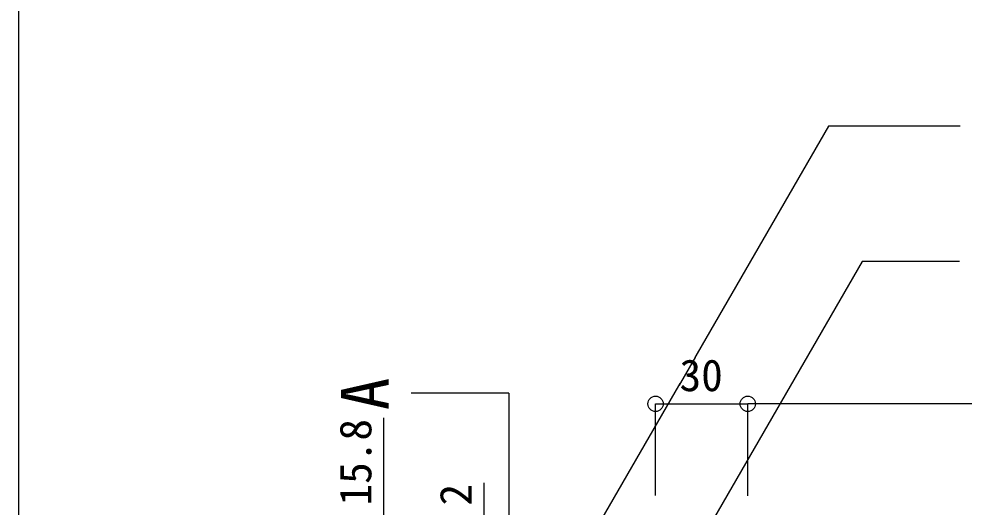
# Model space of a CAD drawing. Units: millimetres, scale not verified. Extents: x -1051 to 1051, y -744 to 744.
# Drawn here: x -987.5 to -680, y 150.5 to 309.3 of the extents above; entities that cross this region are included whole.
import ezdxf
from ezdxf.enums import TextEntityAlignment as Align

# ---------------------------------------------------------------- set-up
doc = ezdxf.new("R2010")
doc.units = ezdxf.units.MM
doc.header["$LTSCALE"] = 5
for name, color, linetype in [('0-0', 7, 'Continuous'), ('4-0', 4, 'Continuous'), ('5-0', 7, 'Continuous')]:
    doc.layers.add(name, color=color, linetype=linetype)
doc.styles.add('ＭＳ ゴシック', font='')
doc.styles.get('ＭＳ ゴシック').set_extended_font_data('MS Gothic')

msp = doc.modelspace()

# ---------------------------------------------------------------- linework, layer by layer
at = {"layer": '0-0', "color": 2}
msp.add_line((-987.5, -687.5), (-987.5, 687.5), dxfattribs=at)
at = {"layer": '4-0'}
for p, q in [((-780.39, 154.258), (-780.39, 184.08)), ((-780.39, 184.08), (-750.39, 184.08)), ((-750.39, 154.258), (-750.39, 184.08)), ((-750.39, 154.169), (-750.39, 184.08)), ((-361.89, 184.08), (-750.39, 184.08))]:
    msp.add_line(p, q, dxfattribs=at)
msp.add_lwpolyline([(-821.14, 145.165), (-836.14, 145.165), (-836.14, 158.33)], dxfattribs=at)
for centre in [(-780.39, 184.08), (-750.39, 184.08), (-750.39, 184.08)]:
    msp.add_circle(centre, 2.5, dxfattribs=at)
at = {"layer": '5-0', "color": 3}
msp.add_line((-828.143, 187.514), (-859.893, 187.514), dxfattribs=at)
at = {"layer": '5-0', "color": 1}
msp.add_line((-828.143, 187.514), (-828.143, 112.514), dxfattribs=at)

# ---------------------------------------------------------------- wipeouts: each hides what was drawn before it
for points in [[(-862.569, 193.018), (-883.735, 193.018), (-883.735, 182.011), (-862.569, 182.011)], [(-853.612, -3.656), (-853.612, 156.344), (-842.612, 156.344), (-842.612, -3.656)]]:
    msp.add_wipeout(points)
at = {"color": 7}
msp.add_wipeout([(-908.655, 122.663), (-922.766, 122.663), (-922.766, 151.168), (-908.655, 151.168)], dxfattribs=at)

# ---------------------------------------------------------------- next in the draw order: linework, layer by layer
at = {"layer": '4-0'}
msp.add_lwpolyline([(-853.734, 145.165), (-868.734, 145.165), (-868.734, 179.497)], dxfattribs=at)

# ---------------------------------------------------------------- next in the draw order: texts
at = {"layer": '5-0', "style": 'ＭＳ ゴシック'}
msp.add_text('A', height=15.52, rotation=90, dxfattribs=at).set_placement((-862.569, 182.011), align=Align.BOTTOM_LEFT)

# ---------------------------------------------------------------- next in the draw order: wipeouts: each hides what was drawn before it
at = {"color": 7}
for points in [[(-772.587, 185.08), (-772.587, 199.191), (-758.193, 199.191), (-758.193, 185.08)], [(-837.14, 150.992), (-851.251, 150.992), (-851.251, 158.33), (-837.14, 158.33)]]:
    msp.add_wipeout(points, dxfattribs=at)

# ---------------------------------------------------------------- next in the draw order: linework, layer by layer
at = {"layer": '5-0', "color": 6}
for points in [[(-681.323, 274.417), (-724.116, 274.417), (-801.081, 141.109)], [(-681.479, 230.363), (-713.229, 230.363), (-767.325, 136.665)]]:
    msp.add_lwpolyline(points, dxfattribs=at)

# ---------------------------------------------------------------- next in the draw order: texts
at = {"layer": '4-0', "style": 'ＭＳ ゴシック'}
msp.add_text('30', height=10.35, dxfattribs=at).set_placement((-772.587, 185.08), align=Align.BOTTOM_LEFT)
msp.add_text('2', height=10.35, rotation=90, dxfattribs=at).set_placement((-837.14, 150.992), align=Align.BOTTOM_LEFT)

# ---------------------------------------------------------------- next in the draw order: wipeouts: each hides what was drawn before it
at = {"color": 7}
msp.add_wipeout([(-869.734, 150.992), (-883.845, 150.992), (-883.845, 179.497), (-869.734, 179.497)], dxfattribs=at)

# ---------------------------------------------------------------- next in the draw order: texts
at = {"layer": '4-0', "style": 'ＭＳ ゴシック'}
msp.add_text('15.8', height=10.35, rotation=90, dxfattribs=at).set_placement((-869.734, 150.992), align=Align.BOTTOM_LEFT)

doc.saveas('drawing.dxf')
